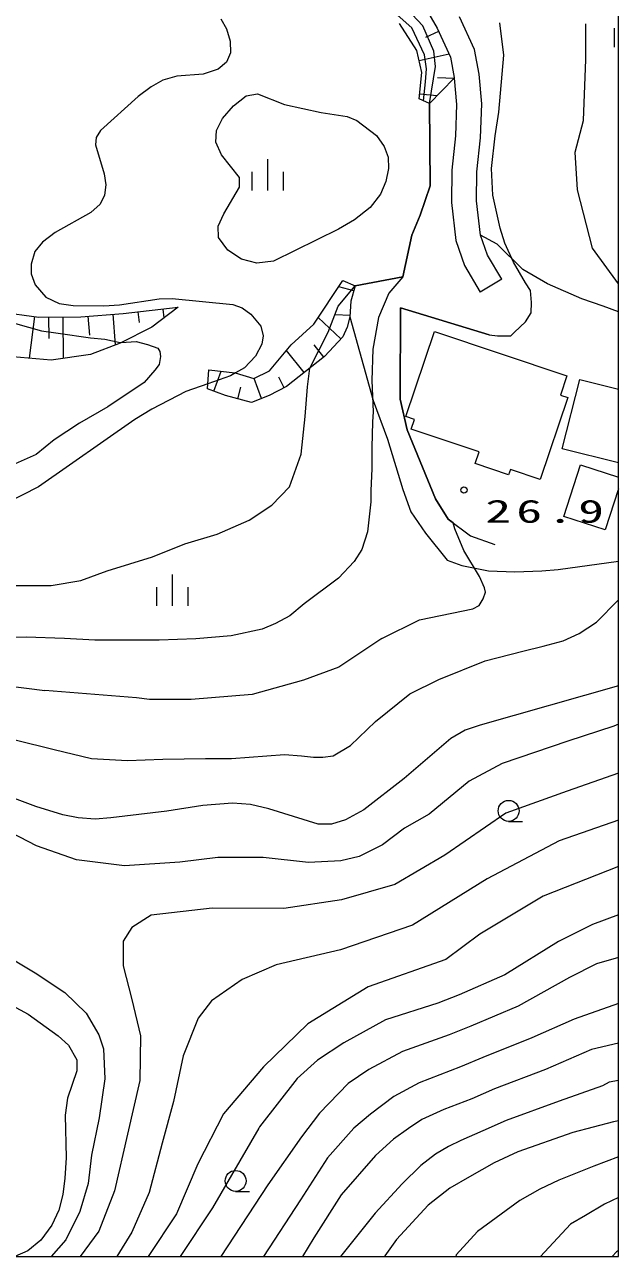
# Model space of a CAD drawing. Units: millimetres on the paper. Extents: x 20 to 1662, y 20 to 574.
# Drawn here: x 110.8 to 125, y 106 to 135.47 of the extents above; entities that cross this region are included whole.
import ezdxf

# ---------------------------------------------------------------- set-up
doc = ezdxf.new("R2010")
doc.units = ezdxf.units.MM
doc.layers.add('D-SUV', color=8, linetype='Continuous', lineweight=13)
doc.layers.add('D-TTL-LINE', color=7, linetype='Continuous', lineweight=13)
doc.styles.add('ＭＳ ゴシック', font='')
doc.styles.get('ＭＳ ゴシック').set_extended_font_data('MS Gothic')

msp = doc.modelspace()

# ---------------------------------------------------------------- linework, layer by layer
at = {"layer": 'D-SUV'}
for p, q in [((120.325, 135.435), (119.337, 136.485)), ((120.061, 135.391), (119.297, 136.077)), ((120.325, 135.975), (120.663, 135.379)), ((120.325, 135.975), (120.663, 135.379)), ((115.495, 135.601), (115.625, 135.367)), ((121.559, 134.871), (121.199, 135.653)), ((115.625, 135.367), (115.713, 135.073)), ((120.183, 134.847), (119.765, 135.491)), ((120.363, 134.747), (120.061, 135.391)), ((120.583, 134.833), (120.325, 135.435)), ((120.699, 135.305), (120.385, 135.161)), ((120.663, 135.379), (120.983, 134.689)), ((120.663, 135.379), (120.983, 134.689)), ((122.261, 134.733), (122.165, 135.507)), ((124.221, 134.629), (124.221, 135.483)), ((124.906, 134.93), (124.906, 135.38)), ((115.713, 135.073), (115.725, 134.795)), ((115.725, 134.795), (115.629, 134.567)), ((120.299, 134.319), (120.183, 134.847)), ((120.949, 134.761), (120.235, 134.603)), ((120.413, 134.409), (120.363, 134.747)), ((120.627, 134.467), (120.583, 134.833)), ((120.983, 134.689), (121.073, 134.201)), ((120.983, 134.689), (121.073, 134.201)), ((121.667, 134.281), (121.559, 134.871)), ((122.143, 133.375), (122.261, 134.733)), ((115.427, 134.401), (115.065, 134.279)), ((115.629, 134.567), (115.427, 134.401)), ((120.389, 134.099), (120.413, 134.409)), ((120.479, 133.577), (120.627, 134.467)), ((124.169, 133.171), (124.221, 134.629)), ((114.105, 134.141), (113.827, 133.975)), ((114.441, 134.235), (114.105, 134.141)), ((115.065, 134.279), (114.441, 134.235)), ((120.237, 133.693), (120.299, 134.319)), ((120.335, 133.647), (120.389, 134.099)), ((121.075, 134.183), (120.479, 133.577)), ((121.069, 134.177), (120.675, 134.191)), ((121.073, 134.201), (121.075, 134.183)), ((121.073, 134.201), (121.075, 134.183)), ((121.075, 134.183), (121.131, 133.559)), ((121.731, 133.575), (121.667, 134.281)), ((113.827, 133.975), (113.517, 133.743)), ((116.099, 133.763), (116.367, 133.811)), ((116.367, 133.811), (117.011, 133.553)), ((120.665, 133.765), (120.247, 133.805)), ((113.517, 133.743), (112.611, 132.933)), ((115.533, 133.219), (115.797, 133.521)), ((115.797, 133.521), (116.099, 133.763)), ((117.011, 133.553), (117.893, 133.365)), ((120.479, 133.577), (120.237, 133.693)), ((120.479, 133.577), (120.335, 133.647)), ((120.479, 133.577), (120.501, 131.611)), ((120.501, 131.611), (120.479, 133.577)), ((120.501, 131.611), (120.479, 133.577)), ((121.131, 133.559), (121.105, 132.803)), ((121.703, 132.759), (121.731, 133.575)), ((115.385, 132.933), (115.533, 133.219)), ((117.893, 133.365), (118.509, 133.271)), ((118.509, 133.271), (118.741, 133.173)), ((122.055, 132.807), (122.143, 133.375)), ((112.611, 132.933), (112.507, 132.765)), ((115.375, 132.651), (115.385, 132.933)), ((118.741, 133.173), (119.213, 132.813)), ((123.969, 132.417), (124.169, 133.171)), ((112.507, 132.765), (112.495, 132.587)), ((115.507, 132.351), (115.375, 132.651)), ((119.213, 132.813), (119.397, 132.551)), ((121.105, 132.803), (121.013, 131.983)), ((121.613, 131.947), (121.703, 132.759)), ((121.969, 132.023), (122.055, 132.807)), ((112.495, 132.587), (112.697, 131.899)), ((115.939, 131.811), (115.507, 132.351)), ((119.397, 132.551), (119.491, 132.297)), ((124.019, 131.513), (123.969, 132.417)), ((116.613, 131.496), (116.613, 132.246)), ((119.499, 132.027), (119.441, 131.711)), ((119.491, 132.297), (119.499, 132.027)), ((121.997, 131.383), (121.969, 132.023)), ((112.697, 131.899), (112.737, 131.637)), ((115.941, 131.577), (115.939, 131.811)), ((116.238, 131.496), (116.238, 131.946)), ((116.988, 131.496), (116.988, 131.946)), ((121.013, 131.983), (121.005, 131.213)), ((121.605, 131.247), (121.613, 131.947)), ((112.737, 131.637), (112.705, 131.385)), ((115.559, 130.937), (115.941, 131.577)), ((119.441, 131.711), (119.309, 131.407)), ((120.501, 131.611), (120.259, 130.911)), ((120.259, 130.911), (120.501, 131.611)), ((120.259, 130.911), (120.501, 131.611)), ((124.383, 130.117), (124.019, 131.513)), ((112.603, 131.175), (112.383, 130.971)), ((112.705, 131.385), (112.603, 131.175)), ((119.309, 131.407), (119.061, 131.095)), ((121.005, 131.213), (121.115, 130.299)), ((121.703, 130.433), (121.605, 131.247)), ((122.173, 130.599), (121.997, 131.383)), ((112.383, 130.971), (111.529, 130.491)), ((115.427, 130.645), (115.559, 130.937)), ((119.061, 131.095), (118.689, 130.799)), ((120.259, 130.911), (120.057, 130.427)), ((120.057, 130.427), (120.259, 130.911)), ((120.057, 130.427), (120.259, 130.911)), ((115.433, 130.371), (115.427, 130.645)), ((118.305, 130.577), (116.749, 129.809)), ((118.689, 130.799), (118.305, 130.577)), ((122.287, 130.235), (122.173, 130.599)), ((111.227, 130.261), (111.045, 130.037)), ((111.529, 130.491), (111.227, 130.261)), ((115.655, 130.069), (115.433, 130.371)), ((120.057, 130.427), (119.847, 129.431)), ((119.847, 129.431), (120.057, 130.427)), ((119.847, 129.431), (120.057, 130.427)), ((121.115, 130.299), (121.319, 129.701)), ((121.867, 129.955), (121.703, 130.433)), ((122.099, 130.213), (121.703, 130.433)), ((111.045, 130.037), (110.955, 129.739)), ((115.989, 129.853), (115.655, 130.069)), ((122.211, 129.379), (121.867, 129.955)), ((122.717, 129.611), (122.099, 130.213)), ((122.491, 129.785), (122.287, 130.235)), ((125, 129.266), (124.383, 130.117)), ((110.955, 129.739), (110.951, 129.503)), ((116.349, 129.761), (115.989, 129.853)), ((116.749, 129.809), (116.349, 129.761)), ((121.319, 129.701), (121.697, 129.069)), ((122.781, 129.291), (122.491, 129.785)), ((110.951, 129.503), (111.047, 129.245)), ((119.847, 129.431), (118.703, 129.215)), ((118.703, 129.215), (119.847, 129.431)), ((119.847, 129.431), (119.513, 129.045)), ((122.211, 129.379), (121.697, 129.069)), ((123.305, 129.263), (122.717, 129.611)), ((111.047, 129.245), (111.303, 128.943)), ((117.715, 128.301), (118.413, 129.349)), ((118.295, 128.731), (118.703, 129.215)), ((118.669, 129.095), (118.313, 129.197)), ((118.413, 129.349), (118.703, 129.215)), ((118.703, 129.215), (118.599, 128.853)), ((122.897, 129.103), (122.781, 129.291)), ((122.925, 128.821), (122.897, 129.103)), ((124.129, 128.909), (123.305, 129.263)), ((111.303, 128.943), (111.623, 128.793)), ((111.623, 128.793), (111.961, 128.747)), ((113.067, 128.765), (114.015, 128.905)), ((114.015, 128.905), (114.327, 128.915)), ((114.327, 128.915), (115.775, 128.773)), ((115.775, 128.773), (116.003, 128.689)), ((118.599, 128.853), (118.579, 128.479)), ((119.513, 129.045), (119.265, 128.461)), ((122.911, 128.575), (122.925, 128.821)), ((124.635, 128.735), (124.129, 128.909)), ((110.199, 128.595), (111.135, 128.471)), ((111.035, 128.485), (110.903, 127.485)), ((111.135, 128.471), (112.139, 128.479)), ((111.371, 128.473), (111.375, 127.957)), ((111.713, 128.475), (111.721, 127.479)), ((111.961, 128.747), (112.693, 128.741)), ((112.139, 128.479), (113.155, 128.555)), ((112.313, 128.491), (112.347, 128.035)), ((112.693, 128.741), (113.067, 128.765)), ((112.911, 128.537), (112.967, 127.803)), ((113.155, 128.555), (114.467, 128.705)), ((113.509, 128.595), (113.537, 128.343)), ((114.467, 128.705), (113.841, 128.229)), ((114.105, 128.663), (114.129, 128.449)), ((116.003, 128.689), (116.211, 128.543)), ((116.211, 128.543), (116.449, 128.251)), ((118.059, 128.109), (118.295, 128.731)), ((118.581, 128.505), (118.229, 128.525)), ((118.579, 128.479), (118.509, 128.227)), ((118.579, 128.479), (119.135, 126.475)), ((119.789, 128.689), (119.781, 126.509)), ((119.781, 126.509), (119.789, 128.689)), ((121.913, 128.047), (119.789, 128.689)), ((119.789, 128.689), (121.913, 128.047)), ((122.781, 128.357), (122.911, 128.575)), ((125, 128.597), (124.635, 128.735)), ((110.577, 128.313), (111.203, 128.143)), ((113.841, 128.229), (113.081, 127.847)), ((116.449, 128.251), (116.505, 128.021)), ((117.175, 127.809), (117.715, 128.301)), ((118.363, 127.953), (117.821, 128.459)), ((118.509, 128.227), (118.407, 128.001)), ((119.265, 128.461), (119.123, 127.703)), ((122.519, 128.109), (122.781, 128.357)), ((111.203, 128.143), (111.601, 128.087)), ((111.601, 128.087), (112.371, 127.973)), ((112.371, 127.973), (112.713, 127.943)), ((112.713, 127.943), (113.083, 127.859)), ((113.105, 127.861), (113.465, 127.885)), ((113.465, 127.885), (113.733, 127.811)), ((116.505, 128.021), (116.469, 127.819)), ((117.617, 127.249), (118.059, 128.109)), ((118.407, 128.001), (117.967, 127.525)), ((119.919, 126.089), (120.603, 128.127)), ((120.603, 128.127), (123.767, 127.067)), ((121.913, 128.047), (122.111, 128.023)), ((122.111, 128.023), (122.431, 128.023)), ((122.431, 128.023), (122.519, 128.109)), ((113.081, 127.847), (112.371, 127.575)), ((113.083, 127.859), (113.105, 127.861)), ((113.733, 127.811), (113.985, 127.723)), ((113.985, 127.723), (114.031, 127.647)), ((114.031, 127.647), (114.045, 127.529)), ((116.469, 127.819), (116.317, 127.537)), ((116.659, 127.187), (117.175, 127.809)), ((117.483, 127.143), (117.063, 127.673)), ((117.953, 127.515), (117.723, 127.807)), ((119.123, 127.703), (119.103, 126.951)), ((111.435, 127.437), (110.335, 127.537)), ((112.371, 127.575), (111.435, 127.437)), ((114.015, 127.337), (113.911, 127.203)), ((114.045, 127.529), (114.015, 127.337)), ((116.317, 127.537), (116.055, 127.255)), ((117.967, 127.525), (117.063, 126.809)), ((113.911, 127.203), (113.659, 126.905)), ((115.173, 126.757), (115.207, 127.209)), ((115.721, 127.063), (115.183, 126.877)), ((115.207, 127.209), (115.835, 127.135)), ((115.323, 126.699), (115.501, 127.175)), ((115.841, 127.133), (115.721, 127.063)), ((115.835, 127.135), (116.277, 126.997)), ((116.055, 127.255), (115.841, 127.133)), ((116.277, 126.997), (116.659, 127.187)), ((116.465, 126.523), (116.285, 127.001)), ((117.007, 126.779), (116.875, 127.033)), ((117.565, 126.799), (117.617, 127.249)), ((123.767, 127.067), (123.613, 126.603)), ((113.659, 126.905), (112.791, 126.323)), ((115.183, 126.877), (114.655, 126.693)), ((115.599, 126.597), (115.173, 126.757)), ((115.895, 126.517), (115.969, 126.793)), ((117.063, 126.809), (116.651, 126.593)), ((117.511, 126.091), (117.565, 126.799)), ((119.103, 126.951), (119.137, 126.205)), ((123.659, 125.317), (124.077, 126.975)), ((124.077, 126.975), (125, 126.743)), ((114.655, 126.693), (113.841, 126.267)), ((116.221, 126.429), (115.599, 126.597)), ((116.651, 126.593), (116.221, 126.429)), ((119.135, 126.475), (119.477, 125.549)), ((119.781, 126.509), (119.951, 125.769)), ((119.951, 125.769), (119.781, 126.509)), ((123.789, 126.543), (123.133, 124.587)), ((123.613, 126.603), (123.789, 126.543)), ((112.791, 126.323), (112.111, 125.931)), ((113.841, 126.267), (113.431, 126.017)), ((119.137, 126.205), (119.121, 125.961)), ((113.431, 126.017), (111.129, 124.411)), ((112.111, 125.931), (111.503, 125.537)), ((117.413, 125.193), (117.511, 126.091)), ((119.121, 125.961), (119.105, 125.349)), ((120.123, 126.021), (119.919, 126.089)), ((120.047, 125.791), (120.123, 126.021)), ((111.503, 125.537), (111.075, 125.179)), ((119.477, 125.549), (119.841, 124.349)), ((119.951, 125.769), (120.623, 124.123)), ((120.623, 124.123), (119.951, 125.769)), ((121.669, 125.247), (120.047, 125.791)), ((119.105, 125.349), (119.105, 124.847)), ((121.575, 124.967), (121.669, 125.247)), ((125, 124.981), (123.659, 125.317)), ((111.075, 125.179), (110.431, 124.893)), ((117.137, 124.407), (117.413, 125.193)), ((122.375, 124.699), (121.575, 124.967)), ((119.105, 124.847), (119.077, 124.317)), ((122.417, 124.827), (122.375, 124.699)), ((123.133, 124.587), (122.417, 124.827)), ((123.693, 123.699), (124.095, 124.935)), ((124.095, 124.935), (125, 124.64)), ((111.129, 124.411), (110.349, 124.011)), ((116.709, 123.971), (117.137, 124.407)), ((119.841, 124.349), (120.037, 123.815)), ((125, 124.358), (124.681, 123.377)), ((119.077, 124.317), (119.077, 124.051)), ((120.623, 124.123), (120.927, 123.639)), ((120.927, 123.639), (120.623, 124.123)), ((116.165, 123.609), (116.709, 123.971)), ((119.077, 124.051), (119.029, 123.619)), ((120.037, 123.815), (120.389, 123.299)), ((115.407, 123.279), (116.165, 123.609)), ((119.029, 123.619), (118.999, 123.335)), ((120.927, 123.639), (121.463, 123.237)), ((121.051, 123.545), (120.927, 123.639)), ((121.091, 123.407), (121.051, 123.545)), ((124.681, 123.377), (123.693, 123.699)), ((114.633, 123.049), (115.407, 123.279)), ((118.999, 123.335), (118.865, 122.911)), ((120.389, 123.299), (120.905, 122.657)), ((121.305, 122.883), (121.091, 123.407)), ((121.463, 123.237), (122.043, 123.033)), ((113.859, 122.737), (114.633, 123.049)), ((118.865, 122.911), (118.681, 122.621)), ((121.681, 122.263), (121.305, 122.883)), ((112.771, 122.401), (113.859, 122.737)), ((118.681, 122.621), (118.309, 122.223)), ((120.905, 122.657), (121.259, 122.527)), ((123.561, 122.435), (125, 122.629)), ((112.141, 122.165), (112.771, 122.401)), ((114.337, 121.56), (114.337, 122.31)), ((121.259, 122.527), (121.891, 122.399)), ((121.891, 122.399), (122.527, 122.373)), ((122.527, 122.373), (123.171, 122.403)), ((123.171, 122.403), (123.561, 122.435)), ((110.453, 122.047), (111.433, 122.047)), ((111.433, 122.047), (112.141, 122.165)), ((113.962, 121.56), (113.962, 122.01)), ((114.712, 121.56), (114.712, 122.01)), ((118.309, 122.223), (117.487, 121.613)), ((121.797, 121.989), (121.681, 122.263)), ((121.667, 121.571), (121.767, 121.729)), ((121.767, 121.729), (121.825, 121.889)), ((121.825, 121.889), (121.797, 121.989)), ((124.477, 121.169), (124.999, 121.697)), ((124.999, 121.697), (125, 121.699)), ((117.487, 121.613), (117.143, 121.321)), ((120.245, 121.227), (121.521, 121.489)), ((121.521, 121.489), (121.667, 121.571)), ((116.797, 121.137), (116.479, 121.003)), ((117.143, 121.321), (116.797, 121.137)), ((119.345, 120.777), (120.245, 121.227)), ((124.065, 120.897), (124.477, 121.169)), ((110.833, 120.813), (109.881, 120.789)), ((111.753, 120.783), (110.833, 120.813)), ((115.737, 120.843), (114.891, 120.769)), ((116.479, 121.003), (115.737, 120.843)), ((123.681, 120.723), (124.065, 120.897)), ((112.475, 120.739), (111.753, 120.783)), ((113.297, 120.739), (112.475, 120.739)), ((114.013, 120.739), (113.297, 120.739)), ((114.891, 120.769), (114.013, 120.739)), ((119.345, 120.777), (118.315, 120.093)), ((122.715, 120.475), (123.205, 120.601)), ((123.205, 120.601), (123.681, 120.723)), ((120.705, 119.803), (121.811, 120.245)), ((121.811, 120.245), (122.715, 120.475)), ((118.315, 120.093), (117.471, 119.785)), ((110.343, 119.653), (111.281, 119.539)), ((117.471, 119.785), (116.241, 119.441)), ((120.011, 119.455), (120.705, 119.803)), ((125, 119.651), (121.697, 118.709)), ((113.475, 119.363), (111.281, 119.539)), ((113.783, 119.325), (113.475, 119.363)), ((116.241, 119.441), (114.781, 119.325)), ((119.189, 118.793), (120.011, 119.455)), ((114.167, 119.325), (113.783, 119.325)), ((114.781, 119.325), (114.167, 119.325)), ((118.589, 118.225), (119.189, 118.793)), ((121.339, 118.589), (120.993, 118.387)), ((121.697, 118.709), (121.339, 118.589)), ((124.889, 118.687), (123.793, 118.323)), ((125, 118.732), (124.889, 118.687)), ((110.571, 118.353), (111.503, 118.125)), ((118.179, 117.973), (118.589, 118.225)), ((120.993, 118.387), (119.873, 117.429)), ((123.793, 118.323), (122.219, 117.789)), ((111.503, 118.125), (112.399, 117.913)), ((112.399, 117.913), (113.261, 117.861)), ((113.261, 117.861), (114.105, 117.891)), ((114.105, 117.891), (115.123, 117.913)), ((115.123, 117.913), (115.749, 117.909)), ((115.749, 117.909), (117.011, 118.005)), ((117.011, 118.005), (117.421, 117.973)), ((117.421, 117.973), (117.705, 117.941)), ((117.705, 117.941), (117.927, 117.941)), ((117.927, 117.941), (118.179, 117.973)), ((122.219, 117.789), (121.431, 117.367)), ((119.873, 117.429), (118.915, 116.683)), ((121.431, 117.367), (120.475, 116.581)), ((125, 117.561), (123.777, 117.125)), ((123.777, 117.125), (122.311, 116.599)), ((111.063, 116.761), (110.555, 116.951)), ((111.711, 116.559), (111.063, 116.761)), ((115.061, 116.789), (114.203, 116.651)), ((115.773, 116.839), (115.061, 116.789)), ((116.201, 116.811), (115.773, 116.839)), ((116.643, 116.703), (116.201, 116.811)), ((117.817, 116.339), (116.643, 116.703)), ((112.079, 116.489), (111.711, 116.559)), ((112.483, 116.459), (112.079, 116.489)), ((112.863, 116.487), (112.483, 116.459)), ((114.203, 116.651), (112.863, 116.487)), ((118.473, 116.439), (118.139, 116.341)), ((118.915, 116.683), (118.473, 116.439)), ((120.475, 116.581), (119.885, 116.245)), ((122.311, 116.599), (120.849, 115.597)), ((122.375, 116.407), (122.71, 116.407)), ((125, 116.434), (123.581, 115.937)), ((111.081, 115.821), (110.267, 116.243)), ((118.139, 116.341), (117.817, 116.339)), ((119.885, 116.245), (119.361, 115.843)), ((112.037, 115.485), (111.081, 115.821)), ((119.361, 115.843), (118.801, 115.563)), ((123.581, 115.937), (121.859, 115.031)), ((115.419, 115.545), (114.511, 115.429)), ((116.507, 115.541), (115.419, 115.545)), ((117.591, 115.423), (116.507, 115.541)), ((118.801, 115.563), (118.363, 115.459)), ((120.849, 115.597), (119.657, 114.895)), ((113.189, 115.345), (112.037, 115.485)), ((114.511, 115.429), (113.189, 115.345)), ((118.363, 115.459), (117.591, 115.423)), ((125, 115.325), (123.201, 114.615)), ((121.859, 115.031), (120.077, 113.921)), ((119.657, 114.895), (118.381, 114.531)), ((115.287, 114.329), (113.825, 114.163)), ((116.995, 114.323), (115.287, 114.329)), ((118.381, 114.531), (116.995, 114.323)), ((123.201, 114.615), (121.685, 113.707)), ((113.825, 114.163), (113.365, 113.871)), ((125, 114.168), (124.381, 113.941)), ((113.365, 113.871), (113.157, 113.537)), ((120.077, 113.921), (118.353, 113.333)), ((124.381, 113.941), (123.565, 113.531)), ((113.157, 113.537), (113.157, 112.951)), ((121.685, 113.707), (120.877, 113.101)), ((123.565, 113.531), (122.281, 112.737)), ((110.065, 113.371), (111.051, 112.785)), ((118.353, 113.333), (116.811, 112.971)), ((113.157, 112.951), (113.359, 112.145)), ((116.811, 112.971), (115.999, 112.627)), ((120.877, 113.101), (119.013, 112.451)), ((124.481, 112.997), (123.829, 112.669)), ((125, 113.149), (124.481, 112.997)), ((111.051, 112.785), (111.757, 112.315)), ((115.999, 112.627), (115.269, 112.109)), ((122.281, 112.737), (121.193, 112.259)), ((123.829, 112.669), (122.607, 111.983)), ((111.757, 112.315), (112.273, 111.821)), ((119.013, 112.451), (117.575, 111.561)), ((110.497, 112.003), (110.879, 111.797)), ((113.359, 112.145), (113.573, 111.273)), ((115.269, 112.109), (114.951, 111.701)), ((120.685, 112.061), (119.433, 111.655)), ((121.193, 112.259), (120.685, 112.061)), ((122.607, 111.983), (121.473, 111.507)), ((125, 112.047), (123.945, 111.673)), ((110.879, 111.797), (111.601, 111.279)), ((112.273, 111.821), (112.571, 111.299)), ((114.951, 111.701), (114.589, 110.795)), ((117.575, 111.561), (116.515, 110.537)), ((119.433, 111.655), (118.431, 111.111)), ((121.473, 111.507), (120.955, 111.297)), ((123.945, 111.673), (122.933, 111.227)), ((111.601, 111.279), (111.851, 111.051)), ((112.571, 111.299), (112.683, 110.963)), ((113.573, 111.273), (113.553, 110.205)), ((118.431, 111.111), (117.805, 110.693)), ((120.955, 111.297), (119.835, 110.903)), ((122.933, 111.227), (121.755, 110.757)), ((125, 111.098), (124.357, 110.945)), ((111.851, 111.051), (112.049, 110.705)), ((112.683, 110.963), (112.717, 110.245)), ((114.589, 110.795), (114.361, 109.707)), ((119.835, 110.903), (119.031, 110.469)), ((124.357, 110.945), (123.261, 110.471)), ((112.049, 110.705), (112.043, 110.435)), ((116.515, 110.537), (115.557, 109.409)), ((117.805, 110.693), (117.319, 110.257)), ((121.223, 110.531), (120.235, 110.153)), ((121.755, 110.757), (121.223, 110.531)), ((112.043, 110.435), (111.825, 109.787)), ((112.717, 110.245), (112.583, 109.313)), ((113.553, 110.205), (113.261, 108.925)), ((117.319, 110.257), (116.419, 109.101)), ((119.031, 110.469), (118.533, 110.135)), ((123.261, 110.471), (122.035, 110.005)), ((125, 110.21), (124.783, 110.165)), ((118.533, 110.135), (117.853, 109.425)), ((120.235, 110.153), (119.633, 109.827)), ((122.035, 110.005), (121.493, 109.767)), ((124.621, 110.083), (123.587, 109.715)), ((124.783, 110.165), (124.621, 110.083)), ((111.825, 109.787), (111.769, 109.379)), ((114.361, 109.707), (114.089, 108.709)), ((119.633, 109.827), (119.069, 109.405)), ((121.493, 109.767), (120.825, 109.511)), ((123.587, 109.715), (122.315, 109.253)), ((111.769, 109.379), (111.791, 108.357)), ((115.557, 109.409), (114.941, 108.211)), ((117.853, 109.425), (117.423, 108.861)), ((119.069, 109.405), (118.671, 109.063)), ((120.825, 109.511), (120.297, 109.277)), ((112.583, 109.313), (112.399, 108.419)), ((116.401, 109.069), (115.295, 107.159)), ((116.419, 109.101), (116.401, 109.069)), ((118.671, 109.063), (118.043, 108.361)), ((119.983, 109.061), (119.621, 108.807)), ((120.297, 109.277), (119.983, 109.061)), ((122.315, 109.253), (121.761, 109.003)), ((124.885, 109.221), (123.913, 108.961)), ((125, 109.243), (124.885, 109.221)), ((113.261, 108.925), (112.947, 107.565)), ((117.423, 108.861), (116.615, 107.713)), ((119.621, 108.807), (119.189, 108.413)), ((121.235, 108.775), (120.937, 108.625)), ((121.761, 109.003), (121.235, 108.775)), ((123.913, 108.961), (122.597, 108.503)), ((114.089, 108.709), (113.773, 107.531)), ((120.629, 108.441), (120.275, 108.177)), ((120.937, 108.625), (120.629, 108.441)), ((122.597, 108.503), (122.029, 108.237)), ((111.791, 108.357), (111.763, 107.867)), ((112.399, 108.419), (112.315, 107.745)), ((114.941, 108.211), (114.427, 107.015)), ((118.043, 108.361), (117.395, 107.353)), ((119.189, 108.413), (118.373, 107.469)), ((120.275, 108.177), (119.827, 107.737)), ((122.029, 108.237), (121.437, 107.901)), ((124.411, 108.155), (123.575, 107.819)), ((125, 108.381), (124.411, 108.155)), ((111.763, 107.867), (111.709, 107.479)), ((121.437, 107.901), (120.967, 107.633)), ((112.315, 107.745), (112.119, 107.071)), ((112.947, 107.565), (112.571, 106.605)), ((116.615, 107.713), (115.494, 106)), ((115.845, 107.555), (116.18, 107.555)), ((119.827, 107.737), (119.181, 107.031)), ((120.967, 107.633), (120.453, 107.221)), ((123.121, 107.605), (122.647, 107.337)), ((123.575, 107.819), (123.121, 107.605)), ((111.709, 107.479), (111.617, 107.109)), ((113.773, 107.531), (113.363, 106.579)), ((117.395, 107.353), (116.512, 106)), ((118.373, 107.469), (117.717, 106.441)), ((122.647, 107.337), (121.629, 106.593)), ((125, 107.408), (124.665, 107.249)), ((111.617, 107.109), (111.447, 106.747)), ((112.119, 107.071), (111.781, 106.397)), ((114.427, 107.015), (113.75, 106)), ((115.295, 107.159), (114.519, 106)), ((119.181, 107.031), (118.352, 106)), ((120.453, 107.221), (119.691, 106.401)), ((124.213, 106.975), (123.859, 106.773)), ((124.665, 107.249), (124.213, 106.975)), ((111.447, 106.747), (111.185, 106.387)), ((123.139, 106), (123.859, 106.773)), ((111.185, 106.387), (110.875, 106.131)), ((111.781, 106.397), (111.436, 106)), ((112.571, 106.605), (112.124, 106)), ((113.363, 106.579), (113.005, 106)), ((117.717, 106.441), (117.443, 106)), ((119.691, 106.401), (119.411, 106.015)), ((121.629, 106.593), (121.123, 106.037)), ((110.875, 106.131), (110.564, 106)), ((124.957, 106.105), (124.854, 106)), ((125, 106.138), (124.957, 106.105)), ((119.411, 106.015), (119.403, 106)), ((121.123, 106.037), (121.109, 106))]:
    msp.add_line(p, q, dxfattribs=at)
for centre, radius in [((121.307, 124.335), 0.075), ((122.375, 116.657), 0.25), ((115.845, 107.805), 0.25)]:
    msp.add_circle(centre, radius, dxfattribs=at)
at = {"layer": 'D-TTL-LINE'}
for p, q in [((125, 106), (125, 206)), ((25, 106), (125, 106))]:
    msp.add_line(p, q, dxfattribs=at)

# ---------------------------------------------------------------- texts
at = {"layer": 'D-SUV', "insert": (121.817, 123.541), "char_height": 0.5499, "attachment_point": 7, "style": 'ＭＳ ゴシック'}
msp.add_mtext('\\T1.2;\\W1.65;26.9', dxfattribs=at)

doc.saveas('drawing.dxf')
